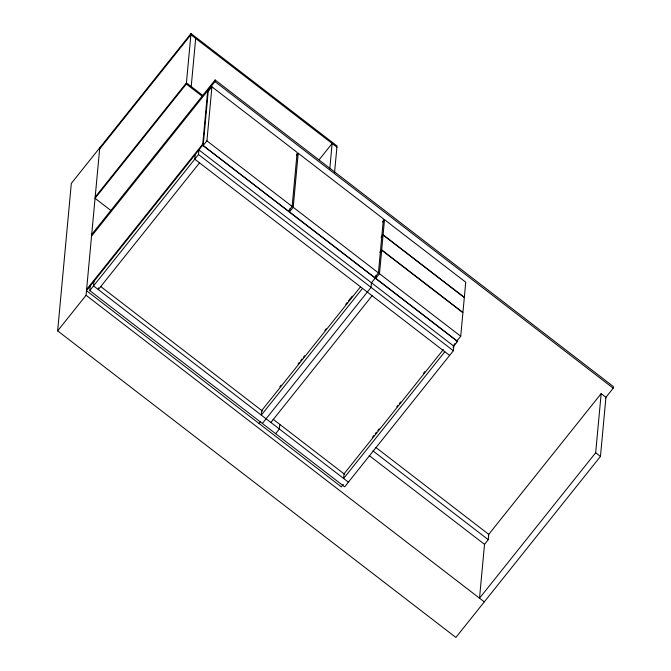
<?xml version="1.0" encoding="UTF-8"?>
<svg xmlns="http://www.w3.org/2000/svg" width="671" height="671" viewBox="0 0 671 671"><rect width="100%" height="100%" fill="white"/><g stroke="black" fill="none" stroke-linecap="round" stroke-linejoin="round"><path stroke-width="1.01" d="M488.278 534.938L601.166 393.592L605.938 397.274L600.453 456.439L455.886 637.45L57.647 330.862L71.327 183.393L191 33.55L337.027 145.968L334.535 172.749M57.647 330.862L86.064 295.282L99.744 147.821M89.797 290.61L198.482 154.523L198.91 149.918L453.781 346.144L453.353 350.74L344.668 486.827L89.797 290.61L90.224 286.005M93.957 281.334L93.529 285.93L348.4 482.147M98.478 287.767L98.31 289.612L199.522 162.877M110.824 210.442L95.056 198.306L186.32 84.043L191 33.55M191.21 86.534L195.672 38.415M195.169 154.598L194.749 159.195L449.62 355.42M343.317 484.445L341.363 486.894L86.492 290.677L202.642 145.246L207.7 90.677M203.179 145.523L208.195 91.482L211.927 86.811L297.152 152.418L292.137 206.458L288.404 211.139L203.179 145.523L206.92 140.851L211.927 86.811M91.55 236.108L214.963 81.594L215.114 79.95L613.353 386.538L613.202 388.182L605.368 397.995M296.347 155.571L298.218 153.24L383.435 218.847L378.427 272.887L374.695 277.559L289.469 211.952L289.755 208.832M289.469 211.952L293.202 207.28L298.218 153.24M279.799 424.407L279.371 429.004L275.638 433.684M329.763 169.067L332.137 143.468L319.094 159.799M371.474 282.776L371.046 287.381L262.369 423.46M375.315 276.922L375.206 278.104L371.298 283.003M380.423 251.726L381.673 250.166L462.906 312.711L460.725 336.246L456.993 340.927L375.752 278.381L376.037 275.311M375.752 278.381L379.484 273.709L381.673 250.166M381.69 249.906L383.074 235.051L464.315 297.597L462.931 312.451L381.69 249.906L379.828 252.246M383.099 234.783L384.5 219.669L465.741 282.206L464.34 297.328L383.099 234.783L381.229 237.123M452.942 347.184L457.513 341.464L457.622 340.281L456.314 341.916M484.529 544.215L479.522 598.188L595.672 452.757L601.166 393.592M369.167 455.534L484.521 544.34L488.253 539.669L488.748 534.351L375.886 447.456M99.635 149.004L190.891 34.733L336.917 147.15M95.165 197.123L186.429 82.86L203.019 95.634M91.701 234.464L215.114 79.95M86.601 289.495L202.751 144.064M382.629 222L384.5 219.669M381.203 237.383L383.074 235.051M279.841 386.806L281.141 385.171M298.109 363.934L299.417 362.298M300.717 360.663L302.025 359.027M303.334 357.391L304.634 355.764M324.865 330.434L326.165 328.798M345.741 304.29L347.05 302.655M348.358 301.019L352.267 296.121M360.352 287.045L261.749 410.509L261.321 415.106L362.533 288.379M259.056 423.535L260.365 421.9M270.883 422.47L372.095 295.735M372.581 437.098L373.89 435.462M375.19 433.827L376.498 432.199M377.807 430.564L379.107 428.928M396.729 406.869L398.029 405.234M399.337 403.598L400.637 401.963M423.476 373.37L424.785 371.734M443.305 349.591L344.047 473.869L343.627 478.473L444.839 351.738M453.705 345.188L455.013 343.552M214.963 81.594L613.202 388.182M186.32 84.043L202.08 96.179M206.92 140.851L292.137 206.458M293.202 207.28L378.427 272.887M379.484 273.709L460.725 336.246M202.642 145.246L457.513 341.464M595.672 452.757L600.453 456.439M198.482 154.523L453.353 350.74M372.9 450.862L488.253 539.669M100.591 286.442L262.378 410.996M273.114 419.258L344.718 474.38M86.064 295.282L484.303 601.87"/></g></svg>
